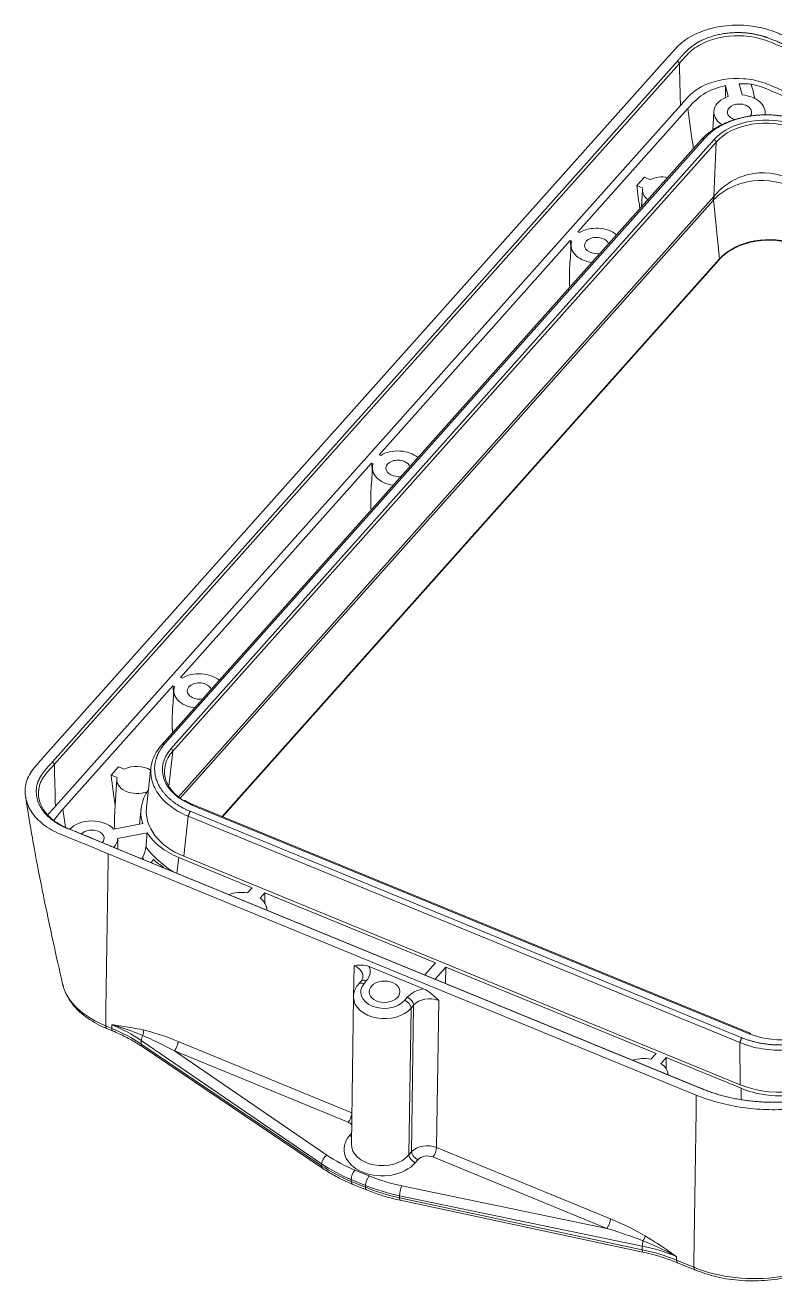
# Model space of a CAD drawing. Header units: millimetres. Extents: x 5476 to 6812, y 642 to 1586.
# Drawn here: x 6361.4 to 6463.8, y 1031.2 to 1202.5 of the extents above; entities that cross this region are included whole.
import ezdxf

# ---------------------------------------------------------------- set-up
doc = ezdxf.new("R2010")
doc.units = ezdxf.units.MM
doc.header["$LTSCALE"] = 0.1
doc.layers.add('ZG02B_00-15KDXF_CONTINUOUS_LINE', color=7, linetype='Continuous', lineweight=18)

msp = doc.modelspace()

# ---------------------------------------------------------------- linework, layer by layer
at = {"layer": 'ZG02B_00-15KDXF_CONTINUOUS_LINE', "color": 7, "linetype": 'Continuous'}
for p, q in [((6449.177, 1198.162), (6363.87, 1102.541)), ((6365.167, 1102.01), (6450.474, 1197.63)), ((6450.737, 1197.299), (6365.43, 1101.679)), ((6457.047, 1194.27), (6457.414, 1192.786)), ((6459.318, 1192.993), (6458.91, 1194.506)), ((6450.884, 1191.558), (6365.576, 1095.937)), ((6436.855, 1174.303), (6451.872, 1191.136)), ((6455.444, 1190.778), (6455.284, 1188.2)), ((6462.452, 1190.274), (6462.439, 1190.676)), ((6380.062, 1104.304), (6453.751, 1186.901)), ((6454.208, 1187.085), (6380.52, 1104.488)), ((6381.339, 1103.799), (6455.487, 1186.912)), ((6455.741, 1186.573), (6381.593, 1103.461)), ((6455.429, 1179.124), (6455.741, 1186.573)), ((6444.934, 1180.623), (6445.959, 1181.772)), ((6444.934, 1180.623), (6445.746, 1180.29)), ((6446.771, 1181.439), (6445.959, 1181.772)), ((6382.354, 1097.215), (6455.429, 1179.124)), ((6445.71, 1180.061), (6445.565, 1177.726)), ((6455.332, 1178.586), (6382.581, 1097.039)), ((6456.214, 1170.645), (6455.41, 1178.675)), ((6437.082, 1174.21), (6436.855, 1174.303)), ((6409.742, 1143.912), (6435.83, 1173.154)), ((6435.952, 1172.58), (6435.808, 1170.243)), ((6435.83, 1173.154), (6436.057, 1173.061)), ((6388.313, 1094.535), (6456.214, 1170.645)), ((6388.355, 1094.518), (6456.123, 1170.478)), ((6409.968, 1143.819), (6409.742, 1143.912)), ((6382.628, 1113.52), (6408.717, 1142.763)), ((6408.839, 1142.189), (6408.694, 1139.852)), ((6408.717, 1142.763), (6408.943, 1142.67)), ((6366.586, 1095.539), (6381.603, 1112.371)), ((6381.603, 1112.371), (6381.83, 1112.278)), ((6382.855, 1113.427), (6382.628, 1113.52)), ((6381.725, 1111.798), (6381.581, 1109.461)), ((6381.593, 1103.461), (6381.063, 1098.651)), ((6373.178, 1100.192), (6374.203, 1101.341)), ((6373.178, 1100.192), (6373.99, 1099.859)), ((6375.015, 1101.008), (6374.203, 1101.341)), ((6378.609, 1101.228), (6378.005, 1095.746)), ((6373.954, 1099.631), (6373.688, 1095.333)), ((6377.267, 1095.648), (6377.032, 1093.513)), ((6383.966, 1095.258), (6459.262, 1064.366)), ((6460.273, 1064.91), (6384.207, 1096.118)), ((6460.384, 1064.966), (6384.318, 1096.174)), ((6377.481, 1093.6), (6373.521, 1092.832)), ((6383.691, 1094.586), (6383.089, 1089.119)), ((6458.986, 1063.695), (6383.691, 1094.586)), ((6374.065, 1091.53), (6378.091, 1092.312)), ((6453.82, 1057.397), (6373.543, 1090.332)), ((6373.699, 1090.289), (6453.976, 1057.354)), ((6372.775, 1089.47), (6453.051, 1056.535)), ((6378.971, 1088.666), (6378.618, 1088.271)), ((6382.163, 1086.816), (6382.399, 1088.958)), ((6382.399, 1088.958), (6392.441, 1084.838)), ((6383.089, 1089.119), (6459.04, 1057.958)), ((6380.335, 1087.566), (6380.372, 1087.607)), ((6392.441, 1084.838), (6391.795, 1084.114)), ((6393.512, 1083.41), (6394.158, 1084.134)), ((6394.158, 1084.134), (6394.144, 1082.749)), ((6394.158, 1084.134), (6417.453, 1074.576)), ((6394.436, 1081.781), (6394.433, 1081.859)), ((6417.453, 1074.576), (6415.991, 1072.938)), ((6406.274, 1069.979), (6406.335, 1074.197)), ((6408.418, 1074.061), (6415.834, 1071.018)), ((6417.388, 1072.364), (6418.85, 1074.003)), ((6418.85, 1074.003), (6418.828, 1071.774)), ((6418.85, 1074.003), (6447.551, 1062.228)), ((6407.297, 1072.087), (6406.952, 1071.683)), ((6408.051, 1072.156), (6407.705, 1071.751)), ((6406.255, 1069.914), (6405.962, 1049.871)), ((6413.255, 1069.474), (6413.601, 1069.879)), ((6417.895, 1069.454), (6417.602, 1049.385)), ((6413.828, 1048.386), (6414.121, 1068.404)), ((6414.466, 1068.808), (6414.121, 1068.404)), ((6414.173, 1048.791), (6414.466, 1068.808)), ((6372.431, 1065.977), (6373.251, 1065.641)), ((6373.258, 1066.143), (6373.251, 1065.641)), ((6372.564, 1065.627), (6373.384, 1065.29)), ((6377.292, 1063.988), (6377.285, 1063.503)), ((6377.285, 1063.503), (6401.907, 1046.894)), ((6401.91, 1047.166), (6377.292, 1063.988)), ((6377.429, 1063.147), (6402.051, 1046.539)), ((6381.806, 1062.571), (6402.607, 1048.358)), ((6405.536, 1052.835), (6381.806, 1062.571)), ((6382.312, 1063.864), (6406.024, 1054.135)), ((6459.04, 1057.958), (6458.986, 1063.695)), ((6447.551, 1062.228), (6446.832, 1061.423)), ((6448.23, 1060.849), (6448.948, 1061.655)), ((6448.948, 1061.655), (6448.933, 1060.141)), ((6448.948, 1061.655), (6459.15, 1057.47)), ((6459.15, 1057.47), (6459.164, 1055.934)), ((6405.709, 1051.002), (6405.983, 1051.322)), ((6413.828, 1048.386), (6414.173, 1048.791)), ((6417.602, 1049.385), (6441.332, 1039.65)), ((6401.907, 1046.894), (6401.91, 1047.166)), ((6415.039, 1047.72), (6414.693, 1047.316)), ((6440.827, 1038.357), (6417.096, 1048.092)), ((6406.45, 1046.305), (6408.395, 1045.507)), ((6405.944, 1045.013), (6405.941, 1044.756)), ((6405.941, 1044.756), (6407.886, 1043.958)), ((6407.889, 1044.215), (6405.944, 1045.013)), ((6406.074, 1044.406), (6408.019, 1043.608)), ((6407.886, 1043.958), (6407.889, 1044.215)), ((6412.84, 1044.159), (6440.827, 1038.357)), ((6412.555, 1042.799), (6412.551, 1042.527)), ((6412.551, 1042.527), (6445.671, 1035.446)), ((6445.678, 1035.931), (6412.555, 1042.799)), ((6412.634, 1042.192), (6445.754, 1035.11)), ((6445.671, 1035.446), (6445.678, 1035.931)), ((6450.343, 1034.517), (6450.336, 1034.015)), ((6450.336, 1034.015), (6452.707, 1033.042)), ((6450.469, 1033.664), (6452.84, 1032.692))]:
    msp.add_line(p, q, dxfattribs=at)
for centre, major_axis, ratio, start_param, end_param in [((6458.94, 1190.652), (-3.5, 0.051), 0.673813, 5.1735137, 7.1101154), ((6458.94, 1190.652), (-3.5, 0.051), 0.673813, 3.0020842, 4.6141795), ((6458.94, 1190.652), (-1.65, 0.024), 0.673813, 4.1840664, 6.2831853), ((6458.94, 1190.652), (-1.65, 0.024), 0.673813, 2.6553871, 4.1840664), ((6462.612, 1183.971), (-8.3, 0.135), 0.6754203, 4.1872404, 5.7552977), ((6462.608, 1183.749), (-8.001, 0.124), 0.6735615, 4.1867231, 5.7547804), ((6458.94, 1190.652), (-1.65, 0.024), 0.673813, 0, 1.175599), ((6455.484, 1186.69), (0.224, -0.2), 0.6381555, 0.4526142, 2.0757705), ((6448.457, 1179.962), (-2.749, 0.04), 0.673813, 4.4658463, 5.3826511), ((6448.457, 1179.962), (-2.749, 0.04), 0.673813, 6.1270747, 7.0438797), ((6451.145, 1181.077), (3.731, -3.329), 0.6381555, 0.2955346, 0.4526142), ((6451.222, 1181.166), (3.817, -3.229), 0.5824463, 0.2794824, 0.4363778), ((6464.656, 1232.578), (9.569, 53.633), 0.0600623, 3.2348494, 3.2463196), ((6468.844, 1230.088), (14.434, 52.028), 0.0832104, 3.3088793, 3.3203495), ((6439.449, 1172.454), (-3.5, 0.051), 0.673813, 3.8326999, 5.4651112), ((6462.839, 1167.412), (-8.011, -0.142), 0.7296134, 4.1886327, 5.6731023), ((6439.449, 1172.454), (-3.5, 0.051), 0.673813, 6.0446146, 7.6770257), ((6439.449, 1172.454), (-1.65, 0.024), 0.673813, 0, 1.860957), ((6439.449, 1172.454), (-1.65, 0.024), 0.673813, 4.1840664, 6.2831853), ((6439.449, 1172.454), (-1.65, 0.024), 0.673813, 3.3654856, 4.1840671), ((6455.376, 1171.143), (-0.746, 0.666), 0.6381555, 3.1415845, 3.4371273), ((6412.336, 1142.063), (-3.5, 0.051), 0.673813, 3.8326999, 5.4651112), ((6412.336, 1142.063), (-1.65, 0.024), 0.673813, 4.1840664, 6.2831853), ((6412.336, 1142.063), (-1.65, 0.024), 0.673813, 3.3654856, 4.1840671), ((6412.336, 1142.063), (-3.5, 0.051), 0.673813, 6.0446146, 7.6770257), ((6412.336, 1142.063), (-1.65, 0.024), 0.673813, 0, 1.860957), ((6385.222, 1111.671), (-3.5, 0.051), 0.673813, 3.8326999, 5.4651112), ((6385.222, 1111.671), (-3.5, 0.051), 0.673813, 6.0446146, 7.6770257), ((6385.222, 1111.671), (-1.65, 0.024), 0.673813, 4.1840664, 6.2831853), ((6385.222, 1111.671), (-1.65, 0.024), 0.673813, 3.3654856, 4.1840671), ((6385.222, 1111.671), (-1.65, 0.024), 0.673813, 0, 1.860957), ((6388.487, 1100.885), (-8.321, 0.108), 0.6722063, 5.7544492, 7.3225065), ((6388.483, 1100.663), (-8.022, 0.074), 0.6725945, 5.7518877, 7.1457927), ((6381.336, 1103.578), (0.224, -0.2), 0.6381555, 0.4526142, 2.0757705), ((6376.701, 1099.531), (-2.749, 0.04), 0.673813, 3.9751008, 5.3826511), ((6376.701, 1099.531), (-2.749, 0.04), 0.673813, 6.1270747, 8.3942723), ((6387.865, 1095.046), (-10.626, 0.138), 0.6722063, 5.8466487, 6.506235), ((6388.503, 1095.149), (-10.526, 0.137), 0.6722063, 6.2180552, 7.3225065), ((6384.204, 1095.896), (0.114, 0.278), 0.3724695, 0, 0.8125701), ((6370.565, 1091.593), (-3.5, 0.051), 0.673813, 3.7163373, 5.7659725), ((6370.565, 1091.593), (-1.65, 0.024), 0.673813, 4.1840664, 5.7548626), ((6370.565, 1091.593), (-1.65, 0.024), 0.673813, 2.5981512, 4.1840664), ((6370.565, 1091.593), (-3.5, 0.051), 0.673813, 2.606499, 3.1367553), ((6390.44, 1118.433), (20.033, 215.175), 0.0460607, 1.6967806, 1.705615), ((6387.865, 1095.046), (-10.626, 0.138), 0.6722063, 0.4120397, 1.0393212), ((6381.716, 1078.8), (-41.368, -76.151), 0.0993703, 4.6331478, 4.6350335), ((6390.934, 1081.835), (-3.5, 0.051), 0.673813, 4.4738288, 5.2273171), ((6390.934, 1081.835), (-3.5, 0.051), 0.673813, 3.1408202, 3.8943148), ((6405.053, 1072.671), (-2.5, -0.054), 0.7045476, 3.1287024, 4.1585804), ((6405.046, 1073.389), (-3.5, -0.037), 0.6958696, 2.5957177, 3.4056739), ((6410.48, 1070.613), (-3.232, -0.034), 0.6958696, 5.7373104, 8.878903), ((6407.712, 1071.033), (-0.76, 0.65), 0.614251, 5.2039604, 6.2838588), ((6408.058, 1071.438), (-0.76, 0.65), 0.614251, 6.2831715, 6.3047446), ((6408.058, 1071.438), (-0.76, 0.65), 0.614251, 5.2039604, 6.2831717), ((6416.606, 1068.646), (-3.5, -0.037), 0.6958696, 4.9273541, 5.7373104), ((6410.487, 1069.895), (-4.232, -0.018), 0.6907017, 6.2700685, 6.3002082), ((6410.487, 1069.895), (-4.232, -0.018), 0.6907017, 0.0170229, 2.6001483), ((6413.262, 1068.756), (0.76, -0.65), 0.614251, 0.4915714, 2.0623677), ((6413.608, 1069.161), (0.76, -0.65), 0.614251, 0.4915714, 2.0623677), ((6416.613, 1067.928), (-2.5, -0.054), 0.7045476, 4.1585804, 5.7293767), ((6362.405, 1053.414), (-21.162, -0.251), 0.6968996, 3.9238527, 4.1656056), ((6464.514, 1069.693), (-8.3, 0.135), 0.6754203, 1.0623819, 2.5348856), ((6373.764, 1066.215), (0.38, 0.925), 0.3724695, 2.3833664, 3.1401224), ((6362.406, 1053.484), (21.158, -0.309), 0.673813, 0.800721, 1.0424739), ((6377.995, 1064.461), (0.564, 0.826), 0.5087646, 1.6776471, 2.4777772), ((6377.04, 1064.856), (0.212, 0.977), 0.5109355, 4.6205428, 5.4465842), ((6382.02, 1061.711), (-6.461, 3.498), 0.0893373, 4.793852, 5.5306271), ((6382.533, 1062.286), (-7.151, 3.092), 0.1756457, 4.8190728, 5.5558479), ((6460.27, 1064.689), (0.114, 0.278), 0.3724695, 6.2795331, 7.0957554), ((6464.514, 1069.693), (-8.3, 0.135), 0.6754203, 1.0456478, 1.0623819), ((6377.988, 1063.976), (0.559, 0.829), 0.5144156, 2.4747043, 3.1416063), ((6381.799, 1063.289), (0.38, 0.925), 0.3724695, 3.9890693, 5.5249591), ((6445.884, 1059.291), (-3.313, 0.048), 0.673813, 4.4321672, 5.1942465), ((6445.884, 1059.291), (-3.313, 0.048), 0.673813, 3.1734317, 3.9359659), ((6464.404, 1064.009), (-10.5, 0.171), 0.6754203, 1.0456478, 2.6137051), ((6464.565, 1063.578), (-10.6, 0.173), 0.6754203, 1.0456478, 1.722608), ((6405.529, 1053.554), (0.38, 0.925), 0.3724695, 3.9890693, 5.2580503), ((6404.767, 1051.935), (-1.5, -0.016), 0.6958696, 3.7394781, 4.166514), ((6410.201, 1049.159), (-5.233, -0.055), 0.6958696, 5.7373104, 8.878903), ((6405.702, 1051.72), (0.76, -0.65), 0.614251, 5.2039604, 5.5218497), ((6410.194, 1049.877), (-4.232, -0.072), 0.7010071, 6.2610191, 8.8742841), ((6416.32, 1047.91), (-2.5, 0), 0.6871047, 4.1739079, 5.7447042), ((6415.032, 1048.439), (-0.76, 0.65), 0.614251, 0.4915714, 2.0623677), ((6417.089, 1048.811), (0.38, 0.925), 0.3724695, 3.9890693, 5.5249591), ((6402.61, 1047.368), (0.559, 0.829), 0.5144156, 2.4747043, 3.1420223), ((6416.786, 1056.913), (-21.158, 0.309), 0.673813, 0.800721, 1.0424739), ((6402.614, 1047.639), (0.564, 0.826), 0.5087646, 0.940872, 2.4777772), ((6416.797, 1057.689), (-21.162, -0.198), 0.6948384, 0.7840694, 1.0258223), ((6416.79, 1058.408), (-20.162, -0.214), 0.6958696, 0.7831685, 1.0249214), ((6414.686, 1048.034), (-0.76, 0.65), 0.614251, 0.4915714, 2.0623677), ((6416.327, 1047.192), (-1.5, -0.016), 0.6958696, 4.166514, 5.7373104), ((6406.457, 1045.587), (0.38, 0.925), 0.3724695, 0.8474767, 2.3833664), ((6408.402, 1044.789), (0.38, 0.925), 0.3724695, 0.8474767, 2.3833664), ((6418.735, 1057.61), (-20.162, -0.214), 0.6958696, 1.0249214, 1.2666742), ((6406.453, 1045.331), (0.38, 0.925), 0.3724695, 2.3833664, 3.1415937), ((6408.398, 1044.533), (0.38, 0.925), 0.3724695, 2.3833664, 3.1420125), ((6418.731, 1056.115), (-21.158, 0.309), 0.673813, 1.0424739, 1.2842268), ((6418.742, 1056.891), (-21.162, -0.198), 0.6948384, 1.0258223, 1.2675752), ((6412.847, 1043.441), (0.203, 0.979), 0.2144862, 0.7926985, 2.3296038), ((6412.843, 1043.17), (0.209, 0.978), 0.2088605, 2.3309168, 3.1415705), ((6440.82, 1039.075), (0.38, 0.925), 0.3724695, 3.9890693, 5.5249591), ((6440.555, 1037.696), (-7.463, 2.268), 0.0911584, 3.9669056, 4.7036807), ((6441.067, 1038.271), (-7.154, 2.99), 0.1773606, 4.0127074, 4.7494825), ((6445.97, 1036.573), (0.203, 0.979), 0.2144862, 1.5294736, 2.3296038), ((6445.568, 1036.741), (0.518, 0.856), 0.2159362, 4.7448455, 5.570887), ((6445.963, 1036.088), (0.209, 0.978), 0.2088605, 2.3309168, 3.1415705), ((6439.491, 1021.858), (21.158, -0.309), 0.673813, 1.0424739, 1.2842268), ((6439.49, 1021.789), (-21.162, -0.251), 0.6968996, 4.1656056, 4.4073584), ((6450.849, 1034.59), (0.38, 0.925), 0.3724695, 2.3833664, 3.1415937)]:
    msp.add_ellipse(centre, major_axis=major_axis, ratio=ratio, start_param=start_param, end_param=end_param, dxfattribs=at)
msp.add_ellipse((6410.498, 1070.634), major_axis=(-2.1, -0.022), ratio=0.6958696, dxfattribs=at)
for points, degree, knots in [([(6470.383, 1198.879), (6469.48, 1199.25), (6468.126, 1199.806), (6466.32, 1200.547), (6465.189, 1201.007), (6464.291, 1201.384), (6463.385, 1201.751), (6461.705, 1202.281), (6459.088, 1202.635), (6455.922, 1202.379), (6453.039, 1201.483), (6451.091, 1200.268), (6449.983, 1199.069), (6449.447, 1198.464), (6449.177, 1198.162)], 3, [0, 0, 0, 0, 22577.6393176, 33866.4589763, 45155.2786351, 50799.6884645, 56444.0982939, 67732.9179527, 90310.5572702, 112888.1965878, 135465.8359053, 158043.4752229, 169332.2948817, 180621.1145404, 180621.1145404, 180621.1145404, 180621.1145404]), ([(6450.473, 1197.63), (6451.409, 1198.716), (6451.995, 1199.24), (6452.946, 1200.092), (6454.02, 1200.554), (6456.532, 1201.637), (6459.433, 1201.489), (6460.829, 1201.417), (6462.191, 1201.006), (6462.915, 1200.788), (6464.684, 1200.039), (6467.128, 1199.005), (6469.614, 1198.018)], 2, [0, 0, 0, 13665.4661447, 13665.4661447, 27330.9322894, 27330.9322894, 54661.8645789, 54661.8645789, 68327.3307236, 68327.3307236, 81992.7968683, 81992.7968683, 109323.7291578, 109323.7291578, 109323.7291578]), ([(6469.452, 1197.618), (6467.87, 1198.267), (6466.287, 1198.916), (6463.912, 1199.888), (6463.145, 1200.244), (6461.453, 1200.796), (6460.523, 1200.979), (6457.725, 1201.183), (6455.782, 1200.86), (6453.436, 1199.826), (6452.741, 1199.381), (6451.641, 1198.362), (6451.202, 1197.825), (6450.736, 1197.299)], 3, [0, 0, 0, 0, 27339.5740218, 27339.5740218, 41009.3610326, 41009.3610326, 54679.1480435, 54679.1480435, 82018.7220653, 82018.7220653, 95688.5090762, 95688.5090762, 109358.2960871, 109358.2960871, 109358.2960871, 109358.2960871]), ([(6450.883, 1191.558), (6451.347, 1192.082), (6451.788, 1192.617), (6452.847, 1193.603), (6453.521, 1194.036), (6455.791, 1195.038), (6457.68, 1195.353), (6460.394, 1195.153), (6461.294, 1194.977), (6462.941, 1194.435), (6463.709, 1194.081), (6466.077, 1193.111), (6467.655, 1192.464), (6469.233, 1191.817)], 3, [0, 0, 0, 0, 13670.8184793, 13670.8184793, 27341.6369586, 27341.6369586, 54683.2739172, 54683.2739172, 68354.0923965, 68354.0923965, 82024.9108758, 82024.9108758, 109366.5478344, 109366.5478344, 109366.5478344, 109366.5478344]), ([(6457.047, 1194.27), (6455.915, 1194.031), (6454.856, 1193.622), (6453.123, 1192.522), (6452.506, 1191.817), (6451.872, 1191.136)], 3, [0, 0, 0, 0, 18549.6728252, 18549.6728252, 37099.3456503, 37099.3456503, 37099.3456503, 37099.3456503]), ([(6460.525, 1194.47), (6462.049, 1194.179), (6463.348, 1193.526), (6466.045, 1192.397), (6467.415, 1191.856), (6468.771, 1191.3)], 3, [0, 0, 0, 0, 22748.2250539, 22748.2250539, 45496.4501078, 45496.4501078, 45496.4501078, 45496.4501078]), ([(6453.751, 1186.901), (6454.054, 1187.209), (6454.66, 1187.825), (6455.827, 1188.612), (6457.149, 1189.272), (6458.613, 1189.779), (6459.924, 1190.068), (6460.738, 1190.177), (6461.017, 1190.206)], 3, [0, 0, 0, 0, 17154.626473, 34302.4140176, 51445.0705756, 68584.3056223, 85721.8296572, 94540.0063501, 94540.0063501, 94540.0063501, 94540.0063501]), ([(6467.864, 1189.298), (6466.189, 1189.991), (6464.202, 1190.203), (6462.225, 1190.413), (6458.42, 1189.796), (6456.815, 1189.005), (6455.204, 1188.211), (6454.208, 1187.085)], 2, [0, 0, 0, 16465.6949084, 16465.6949084, 32931.3898167, 49397.0847251, 49397.0847251, 65862.7796334, 65862.7796334, 65862.7796334]), ([(6455.476, 1179.179), (6456.01, 1179.818), (6456.692, 1180.465), (6458.291, 1181.504), (6459.204, 1181.904), (6462.095, 1182.603), (6464.234, 1182.378), (6466.002, 1181.462)], 3, [0, 0, 0, 0, 16471.685567, 16471.685567, 32943.3711341, 32943.3711341, 65886.7422681, 65886.7422681, 65886.7422681, 65886.7422681]), ([(6465.962, 1180.484), (6464.152, 1181.322), (6461.974, 1181.539), (6459.064, 1180.954), (6458.154, 1180.613), (6456.574, 1179.733), (6455.914, 1179.19), (6455.41, 1178.675)], 3, [0, 0, 0, 0, 32949.4677509, 32949.4677509, 49424.2016264, 49424.2016264, 65898.9355019, 65898.9355019, 65898.9355019, 65898.9355019]), ([(6456.123, 1170.478), (6456.235, 1170.604), (6456.589, 1170.97), (6457.277, 1171.534), (6458.236, 1172.114), (6459.298, 1172.58), (6460.434, 1172.921), (6461.618, 1173.134), (6462.824, 1173.214), (6464.027, 1173.161), (6465.199, 1172.979), (6466.137, 1172.721), (6466.668, 1172.523), (6466.848, 1172.449)], 3, [0, 0, 0, 0, 9329.1557082, 27544.0927084, 45186.7124691, 62274.9186427, 78888.8197517, 95122.6861573, 111088.2702412, 126912.2182331, 142729.3646773, 158644.8096339, 167077.4673458, 167077.4673458, 167077.4673458, 167077.4673458]), ([(6435.766, 1166.757), (6435.755, 1167.169), (6435.749, 1167.583), (6435.747, 1168.735), (6435.748, 1169.467), (6435.795, 1170.229)], 3, [0, 0, 0, 0, 13415.6010602, 13415.6010602, 37047.4908779, 37047.4908779, 37047.4908779, 37047.4908779]), ([(6408.652, 1136.366), (6408.642, 1136.778), (6408.636, 1137.192), (6408.633, 1138.343), (6408.634, 1139.076), (6408.682, 1139.837)], 3, [0, 0, 0, 0, 13379.389891, 13379.389891, 36947.4929029, 36947.4929029, 36947.4929029, 36947.4929029]), ([(6381.539, 1105.974), (6381.528, 1106.386), (6381.522, 1106.801), (6381.52, 1107.952), (6381.521, 1108.684), (6381.568, 1109.446)], 3, [0, 0, 0, 0, 13343.3924731, 13343.3924731, 36848.0852058, 36848.0852058, 36848.0852058, 36848.0852058]), ([(6383.691, 1094.586), (6383.232, 1094.795), (6382.315, 1095.214), (6381.14, 1096.014), (6380.152, 1096.917), (6379.385, 1097.913), (6378.857, 1098.972), (6378.58, 1100.07), (6378.56, 1101.181), (6378.802, 1102.275), (6379.282, 1103.334), (6379.802, 1103.981), (6380.062, 1104.304)], 3, [0, 0, 0, 0, 15091.469093, 30176.9217638, 45257.8605427, 60335.7893098, 75412.2128455, 90488.6363812, 105566.5651483, 120647.5039272, 135732.956598, 150824.425691, 150824.425691, 150824.425691, 150824.425691]), ([(6380.52, 1104.488), (6379.511, 1103.367), (6379.221, 1102.03), (6378.932, 1100.7), (6379.892, 1098.128), (6381.085, 1097.037), (6382.283, 1095.942), (6383.966, 1095.258)], 2, [0, 0, 0, 25524.4330533, 25524.4330533, 51048.8661066, 76573.2991598, 76573.2991598, 102097.7322131, 102097.7322131, 102097.7322131]), ([(6363.87, 1102.541), (6363.6, 1102.239), (6363.058, 1101.636), (6362.007, 1100.414), (6361.324, 1098.681), (6361.491, 1096.532), (6362.626, 1094.512), (6364.304, 1093.104), (6365.775, 1092.341), (6366.675, 1091.967), (6367.584, 1091.603), (6368.71, 1091.137), (6370.516, 1090.396), (6371.872, 1089.841), (6372.775, 1089.47)], 3, [0, 0, 0, 0, 11175.5650038, 22351.1300075, 44702.2600151, 67053.3900226, 89404.5200302, 111755.6500377, 122931.2150415, 128518.9975434, 134106.7800453, 145282.345049, 156457.9100528, 178809.0400603, 178809.0400603, 178809.0400603, 178809.0400603]), ([(6373.543, 1090.332), (6371.078, 1091.343), (6367.998, 1092.608), (6367.374, 1092.853), (6366.812, 1093.073), (6366.194, 1093.404), (6365.026, 1094.03), (6364.284, 1094.837), (6362.744, 1096.511), (6362.992, 1098.525), (6363.098, 1099.384), (6363.769, 1100.351), (6364.181, 1100.945), (6365.167, 1102.01)], 2, [0, 0, 0, 30508.9227954, 38136.1534943, 38136.1534943, 45763.3841932, 45763.3841932, 61017.8455909, 61017.8455909, 91526.7683863, 91526.7683863, 106781.229784, 106781.229784, 122035.6911818, 122035.6911818, 122035.6911818]), ([(6365.43, 1101.679), (6364.962, 1101.154), (6364.459, 1100.633), (6363.635, 1099.511), (6363.383, 1098.885), (6363.118, 1097), (6363.59, 1095.696), (6365.152, 1094.102), (6365.81, 1093.633), (6367.32, 1092.867), (6368.151, 1092.567), (6370.511, 1091.596), (6372.112, 1090.94), (6373.699, 1090.289)], 3, [0, 0, 0, 0, 13537.2797496, 13537.2797496, 27074.5594992, 27074.5594992, 54149.1189985, 54149.1189985, 67686.3987481, 67686.3987481, 81223.6784977, 81223.6784977, 108298.237997, 108298.237997, 108298.237997, 108298.237997]), ([(6361.49, 1097.252), (6361.849, 1094.957), (6362.607, 1090.47), (6363.888, 1083.853), (6365.212, 1077.637), (6366.112, 1073.614), (6366.553, 1071.695)], 3, [0, 0, 0, 0, 17929.8576779, 34854.7722649, 50766.3348584, 65170.3729671, 65170.3729671, 65170.3729671, 65170.3729671]), ([(6407.537, 1072.692), (6407.546, 1072.641), (6407.545, 1072.499), (6407.457, 1072.295), (6407.339, 1072.137), (6407.297, 1072.087)], 3, [0, 0, 0, 0, 15025.0299563, 40522.828035, 51921.7453037, 51921.7453037, 51921.7453037, 51921.7453037]), ([(6366.554, 1071.695), (6366.616, 1071.42), (6366.7, 1071.146), (6367.618, 1068.834), (6369.685, 1067.104), (6372.431, 1065.977)], 3, [0, 0, 0, 0, 8590.1509434, 8590.1509434, 73617.984445, 73617.984445, 73617.984445, 73617.984445]), ([(6366.58, 1071.683), (6366.626, 1071.435), (6366.706, 1071.125), (6366.818, 1070.82), (6366.844, 1070.755)], 3, [0, 0, 0, 0, 28853.115188, 36838.8222725, 36838.8222725, 36838.8222725, 36838.8222725]), ([(6406.952, 1071.683), (6406.846, 1071.559), (6406.593, 1071.217), (6406.333, 1070.598), (6406.217, 1070.071), (6406.258, 1069.813), (6406.26, 1069.802)], 3, [0, 0, 0, 0, 15108.4817352, 40293.972029, 64679.5172489, 65761.4683347, 65761.4683347, 65761.4683347, 65761.4683347]), ([(6366.879, 1070.666), (6366.983, 1070.415), (6367.277, 1069.828), (6367.874, 1068.939), (6368.714, 1068.021), (6369.726, 1067.171), (6370.902, 1066.409), (6371.88, 1065.909), (6372.453, 1065.675), (6372.565, 1065.631)], 3, [0, 0, 0, 0, 12610.7446999, 30065.8049345, 47983.1989962, 66336.7878895, 85057.8447585, 104047.472446, 108582.0195399, 108582.0195399, 108582.0195399, 108582.0195399]), ([(6377.518, 1064.659), (6376.466, 1065.112), (6375.38, 1065.503), (6373.938, 1065.947), (6373.612, 1066.043), (6373.275, 1066.138), (6373.267, 1066.14), (6373.258, 1066.143)], 3, [0, 0, 0, 0, 39847.2021239, 39847.2021239, 51353.8183618, 51353.8183618, 51643.2805299, 51643.2805299, 51643.2805299, 51643.2805299]), ([(6373.258, 1066.143), (6373.266, 1066.141), (6373.274, 1066.14), (6373.596, 1066.096), (6373.911, 1066.052), (6375.325, 1065.848), (6376.431, 1065.674), (6377.552, 1065.431)], 3, [0, 0, 0, 0, 283.175169, 283.175169, 11717.4299726, 11717.4299726, 51650.4934411, 51650.4934411, 51650.4934411, 51650.4934411]), ([(6473.364, 1066.025), (6473.061, 1065.72), (6472.455, 1065.109), (6471.287, 1064.331), (6469.966, 1063.68), (6468.502, 1063.178), (6466.938, 1062.835), (6465.31, 1062.66), (6463.657, 1062.657), (6462.025, 1062.83), (6460.44, 1063.161), (6459.471, 1063.517), (6458.986, 1063.695)], 3, [0, 0, 0, 0, 15345.3318712, 30684.5461142, 46019.1705345, 61350.7343097, 76680.7675331, 92010.8007565, 107342.3645317, 122676.988952, 138016.2031951, 153361.5350662, 153361.5350662, 153361.5350662, 153361.5350662]), ([(6459.262, 1064.366), (6460.936, 1063.673), (6462.923, 1063.462), (6464.901, 1063.251), (6468.705, 1063.868), (6470.311, 1064.659), (6471.922, 1065.453), (6472.917, 1066.58)], 2, [0, 0, 0, 16602.7570904, 16602.7570904, 33205.5141807, 49808.2712711, 49808.2712711, 66411.0283614, 66411.0283614, 66411.0283614]), ([(6373.384, 1065.29), (6373.691, 1065.164), (6374.572, 1064.782), (6375.951, 1064.084), (6376.953, 1063.468), (6377.429, 1063.147)], 3, [0, 0, 0, 0, 10769.6032028, 31392.1272312, 51657.7060547, 51657.7060547, 51657.7060547, 51657.7060547]), ([(6476.571, 1059.234), (6474.415, 1057.754), (6468.791, 1055.895), (6462.648, 1055.399), (6459.565, 1055.851), (6456.478, 1056.304), (6453.82, 1057.397)], 2, [0, 0, 0, 31099.3307809, 62198.6615618, 93297.9923427, 93297.9923427, 124397.3231236, 124397.3231236, 124397.3231236]), ([(6453.051, 1056.535), (6454.966, 1055.75), (6458.127, 1054.896), (6462.571, 1054.501), (6465.924, 1054.58), (6469.204, 1055.037), (6472.32, 1055.853), (6475.182, 1057.012), (6476.871, 1057.988), (6477.648, 1058.521)], 3, [0, 0, 0, 0, 31077.1019097, 46615.6528645, 62154.2038193, 77692.7547742, 93231.305729, 108769.8566839, 124308.4076387, 124308.4076387, 124308.4076387, 124308.4076387]), ([(6402.051, 1046.539), (6402.316, 1046.36), (6403.099, 1045.859), (6404.427, 1045.128), (6405.533, 1044.628), (6406.074, 1044.406)], 3, [0, 0, 0, 0, 11356.6934287, 32704.3166095, 51954.7188436, 51954.7188436, 51954.7188436, 51954.7188436]), ([(6408.019, 1043.608), (6408.336, 1043.478), (6409.264, 1043.119), (6410.797, 1042.626), (6412.037, 1042.319), (6412.634, 1042.192)], 3, [0, 0, 0, 0, 11364.7516174, 32790.2995499, 52015.2471491, 52015.2471491, 52015.2471491, 52015.2471491]), ([(6450.343, 1034.517), (6450.335, 1034.521), (6450.327, 1034.526), (6449.991, 1034.707), (6449.66, 1034.881), (6448.173, 1035.638), (6446.984, 1036.181), (6445.769, 1036.657)], 3, [0, 0, 0, 0, 293.6154132, 293.6154132, 11965.3302519, 11965.3302519, 52384.2658181, 52384.2658181, 52384.2658181, 52384.2658181]), ([(6446.08, 1037.316), (6447.195, 1036.641), (6448.293, 1035.912), (6449.696, 1034.959), (6450.008, 1034.746), (6450.328, 1034.527), (6450.336, 1034.522), (6450.343, 1034.517)], 3, [0, 0, 0, 0, 40485.7197655, 40485.7197655, 52078.2197015, 52078.2197015, 52365.3138921, 52365.3138921, 52365.3138921, 52365.3138921]), ([(6445.754, 1035.11), (6446.099, 1035.037), (6447.092, 1034.806), (6448.687, 1034.345), (6449.888, 1033.903), (6450.469, 1033.664)], 3, [0, 0, 0, 0, 10912.2642726, 31802.791606, 52362.4650526, 52362.4650526, 52362.4650526, 52362.4650526]), ([(6452.707, 1033.042), (6456.154, 1031.628), (6460.479, 1031.137), (6466.311, 1032.059), (6468.18, 1032.626), (6470.549, 1033.822), (6471.268, 1034.286), (6472.693, 1035.227), (6473.405, 1035.708), (6474.102, 1036.186)], 3, [0, 0, 0, 0, 62233.7971924, 62233.7971924, 93350.6957886, 93350.6957886, 108909.1450867, 108909.1450867, 124467.5943848, 124467.5943848, 124467.5943848, 124467.5943848]), ([(6452.85, 1032.699), (6453.096, 1032.596), (6453.819, 1032.315), (6455.083, 1031.907), (6456.689, 1031.54), (6458.389, 1031.291), (6460.155, 1031.174), (6461.932, 1031.195), (6463.683, 1031.358), (6465.38, 1031.662), (6467.015, 1032.098), (6468.517, 1032.64), (6469.879, 1033.297), (6471.135, 1034.058), (6472.48, 1034.965), (6473.443, 1035.615), (6473.97, 1035.979)], 3, [0, 0, 0, 0, 7641.4731119, 22084.1621791, 36887.9141198, 52481.1716517, 68211.1640031, 84037.3755281, 99771.9899484, 115286.4065914, 130786.0667731, 146550.6283791, 160540.7648883, 174938.7278169, 191175.9715041, 211431.0633656, 211431.0633656, 211431.0633656, 211431.0633656])]:
    msp.add_open_spline(points, degree=degree, knots=knots, dxfattribs=at)
for points, degree in [([(6450.737, 1197.299), (6450.474, 1197.63)], 1), ([(6450.884, 1191.558), (6450.737, 1197.299)], 1), ([(6457.047, 1194.27), (6457.033, 1193.709), (6457.019, 1193.146), (6457.006, 1192.582)], 3), ([(6460.525, 1194.47), (6459.988, 1194.519), (6459.45, 1194.531), (6458.91, 1194.506)], 3), ([(6460.525, 1194.47), (6460.736, 1193.821), (6460.895, 1193.171), (6461.023, 1192.519)], 3), ([(6452.671, 1185.706), (6452.376, 1187.523), (6452.11, 1189.333), (6451.872, 1191.136)], 3), ([(6461.112, 1190.209), (6461.017, 1190.198)], 1), ([(6453.751, 1186.901), (6454.208, 1187.085)], 1), ([(6445.337, 1177.483), (6445.194, 1178.532), (6445.06, 1179.579), (6444.934, 1180.623)], 3), ([(6435.931, 1172.239), (6435.897, 1172.544), (6435.863, 1172.849), (6435.83, 1173.154)], 3), ([(6408.817, 1141.847), (6408.783, 1142.153), (6408.749, 1142.458), (6408.717, 1142.763)], 3), ([(6381.704, 1111.456), (6381.669, 1111.761), (6381.636, 1112.067), (6381.603, 1112.371)], 3), ([(6380.062, 1104.304), (6380.52, 1104.488)], 1), ([(6365.43, 1101.679), (6365.167, 1102.01)], 1), ([(6365.577, 1095.932), (6365.528, 1097.848), (6365.479, 1099.763), (6365.43, 1101.679)], 3), ([(6373.736, 1095.946), (6373.534, 1097.366), (6373.348, 1098.781), (6373.178, 1100.192)], 3), ([(6384.318, 1096.174), (6383.709, 1096.415), (6383.203, 1096.744)], 2), ([(6365.576, 1095.937), (6365.224, 1095.542), (6364.856, 1095.153), (6364.523, 1094.751)], 3), ([(6365.351, 1093.972), (6365.687, 1094.513), (6366.147, 1095.026), (6366.586, 1095.539)], 3), ([(6366.932, 1093.086), (6366.811, 1093.905), (6366.696, 1094.723), (6366.586, 1095.539)], 3), ([(6373.662, 1092.861), (6373.632, 1093.661), (6373.629, 1094.474), (6373.684, 1095.32)], 3), ([(6383.691, 1094.586), (6383.966, 1095.258)], 1), ([(6374.065, 1091.53), (6374.079, 1091.061), (6374.094, 1090.591), (6374.109, 1090.121)], 3), ([(6373.699, 1090.289), (6373.543, 1090.332)], 1), ([(6377.448, 1088.926), (6377.723, 1089.423), (6377.883, 1089.923), (6377.926, 1090.426)], 3), ([(6377.926, 1090.426), (6378.721, 1089.273), (6380.017, 1088.085), (6381.608, 1087.026)], 3), ([(6372.431, 1065.977), (6372.545, 1073.808), (6372.66, 1081.639), (6372.775, 1089.47)], 3), ([(6377.608, 1088.68), (6377.552, 1088.762), (6377.499, 1088.844), (6377.448, 1088.926)], 3), ([(6380.372, 1087.607), (6379.856, 1087.926), (6379.388, 1088.278), (6378.971, 1088.666)], 3), ([(6406.335, 1074.197), (6406.978, 1074.282), (6407.653, 1074.374), (6408.418, 1074.061)], 3), ([(6415.834, 1071.018), (6416.598, 1070.704), (6417.263, 1070.063), (6417.895, 1069.454)], 3), ([(6372.431, 1065.977), (6372.428, 1065.791), (6372.482, 1065.676), (6372.569, 1065.641)], 3), ([(6458.986, 1063.695), (6459.262, 1064.366)], 1), ([(6460.481, 1064.929), (6460.384, 1064.966)], 1), ([(6453.976, 1057.354), (6453.82, 1057.397)], 1), ([(6453.976, 1057.354), (6454.843, 1056.998), (6455.75, 1056.693), (6456.685, 1056.44)], 3), ([(6453.051, 1056.535), (6452.936, 1048.704), (6452.822, 1040.873), (6452.707, 1033.042)], 3), ([(6452.707, 1033.042), (6452.704, 1032.852), (6452.761, 1032.736), (6452.851, 1032.704)], 3)]:
    msp.add_open_spline(points, degree=degree, dxfattribs=at)

doc.saveas('drawing.dxf')
